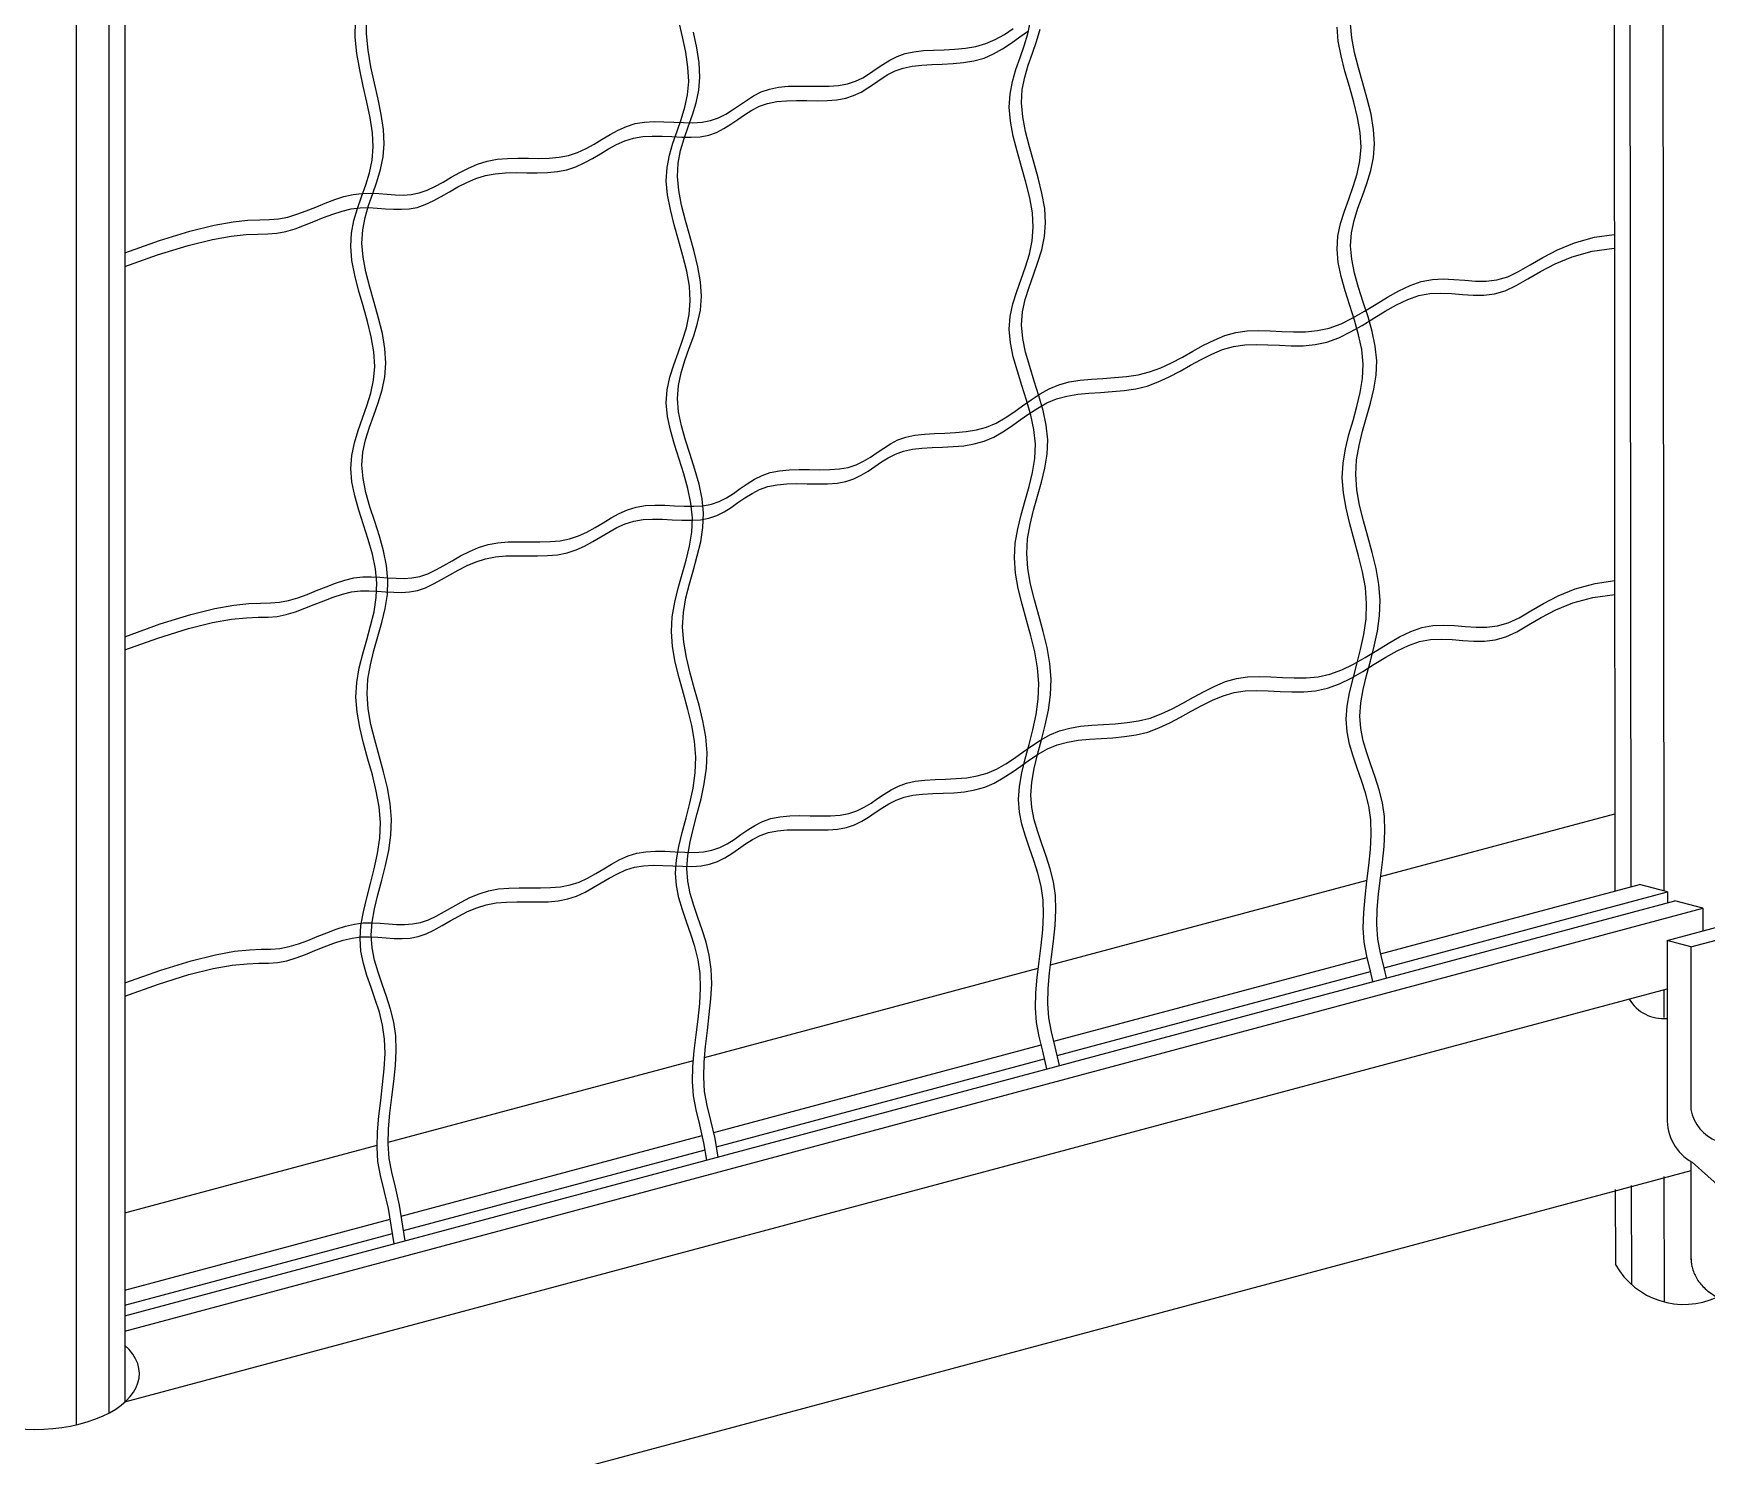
# Model space of a CAD drawing. Header units: millimetres. Extents: x -6218.7 to -6205.6, y -4425 to -4413.8.
# Drawn here: x -6213.357 to -6211.57, y -4418.887 to -4417.368 of the extents above; entities that cross this region are included whole.
import ezdxf

# ---------------------------------------------------------------- set-up
doc = ezdxf.new("R2010")
doc.units = ezdxf.units.MM
doc.header["$LTSCALE"] = 10
doc.layers.add('Termotécnica', color=7, linetype='Continuous')

msp = doc.modelspace()

# ---------------------------------------------------------------- linework, layer by layer
at = {"layer": 'Termotécnica', "color": 1}
for p, q in [((-6211.6187, -4415.8953), (-6211.6162, -4418.2839)), ((-6211.6537, -4415.9041), (-6211.6512, -4418.2794)), ((-6213.3113, -4416.333), (-6213.3113, -4418.8539)), ((-6213.2763, -4416.3302), (-6213.2763, -4418.8411)), ((-6213.2593, -4418.7378), (-6211.6043, -4418.2944)), ((-6211.9184, -4418.351), (-6211.642, -4418.277)), ((-6211.9147, -4418.3661), (-6211.612, -4418.285)), ((-6211.612, -4418.285), (-6211.642, -4418.277)), ((-6211.612, -4418.285), (-6211.612, -4418.2962)), ((-6211.5743, -4418.3024), (-6211.6043, -4418.2944)), ((-6213.2593, -4418.7539), (-6211.5743, -4418.3024)), ((-6212.2674, -4418.4445), (-6211.9328, -4418.3549)), ((-6212.2639, -4418.4597), (-6211.9291, -4418.37)), ((-6211.6161, -4418.3893), (-6211.616, -4418.419)), ((-6212.6305, -4418.5418), (-6212.2809, -4418.4481)), ((-6212.6276, -4418.5571), (-6212.2773, -4418.4633)), ((-6212.9641, -4418.6312), (-6212.6427, -4418.5451)), ((-6212.9616, -4418.6466), (-6212.6398, -4418.5604)), ((-6211.6509, -4418.5984), (-6211.6507, -4418.7039)), ((-6211.6159, -4418.5889), (-6211.6157, -4418.7228)), ((-6213.2593, -4418.7103), (-6212.976, -4418.6344)), ((-6213.2593, -4418.7264), (-6212.9735, -4418.6498))]:
    msp.add_line(p, q, dxfattribs=at)
at = {"layer": 'Termotécnica', "color": 2}
for p, q in [((-6211.6707, -4415.9087), (-6211.6682, -4418.284)), ((-6213.2593, -4416.3283), (-6213.2593, -4418.8293)), ((-6211.587, -4418.6778), (-6211.587, -4418.5731)), ((-6211.6679, -4418.6029), (-6211.6678, -4418.6827))]:
    msp.add_line(p, q, dxfattribs=at)
at = {"layer": 'Termotécnica', "color": 4}
for p, q in [((-6211.9184, -4418.2684), (-6211.6683, -4418.2014)), ((-6212.2708, -4418.3628), (-6211.9329, -4418.2723)), ((-6211.5743, -4418.3024), (-6211.5743, -4418.3267)), ((-6212.6403, -4418.4618), (-6212.2839, -4418.3663)), ((-6213.2593, -4418.8296), (-6211.6126, -4418.3884)), ((-6212.9781, -4418.5523), (-6212.6521, -4418.465)), ((-6213.2593, -4418.6277), (-6212.99, -4418.5555)), ((-6213.1504, -4419.0013), (-6211.587, -4418.5823))]:
    msp.add_line(p, q, dxfattribs=at)
at = {"layer": 'Termotécnica', "color": 2, "ltscale": 1.6}
for p, q in [((-6211.6126, -4418.3368), (-6211.4914, -4418.3044)), ((-6211.5871, -4418.3437), (-6211.4659, -4418.3112)), ((-6211.6126, -4418.3368), (-6211.6126, -4418.5262)), ((-6211.5871, -4418.3437), (-6211.6126, -4418.3368)), ((-6211.5871, -4418.3437), (-6211.5871, -4418.5173)), ((-6211.5857, -4418.5737), (-6211.5523, -4418.6033))]:
    msp.add_line(p, q, dxfattribs=at)
at = {"layer": 'Termotécnica', "color": 1}
for points in [[(-6213.2593, -4417.6025), (-6213.2224, -4417.5893), (-6213.1897, -4417.5792), (-6213.1639, -4417.5728), (-6213.1436, -4417.5692), (-6213.1278, -4417.5676), (-6213.1152, -4417.5671), (-6213.1047, -4417.5669), (-6213.0951, -4417.5662), (-6213.0854, -4417.5642), (-6213.0755, -4417.5613), (-6213.0655, -4417.5576), (-6213.0553, -4417.5536), (-6213.0452, -4417.5495), (-6213.0352, -4417.5456), (-6213.0253, -4417.5424), (-6213.0156, -4417.5401), (-6213.0062, -4417.539), (-6212.997, -4417.5388), (-6212.988, -4417.5392), (-6212.9792, -4417.5399), (-6212.9706, -4417.5405), (-6212.962, -4417.5407), (-6212.9535, -4417.5401), (-6212.9451, -4417.5385), (-6212.9366, -4417.5356), (-6212.9281, -4417.5316), (-6212.9195, -4417.5269), (-6212.9107, -4417.5218), (-6212.9017, -4417.5167), (-6212.8923, -4417.5119), (-6212.8826, -4417.5077), (-6212.8724, -4417.5046), (-6212.8618, -4417.5026), (-6212.8508, -4417.5017), (-6212.8396, -4417.5014), (-6212.8283, -4417.5015), (-6212.8171, -4417.5016), (-6212.8061, -4417.5013), (-6212.7955, -4417.5003), (-6212.7854, -4417.4984), (-6212.7758, -4417.4952), (-6212.7668, -4417.4911), (-6212.758, -4417.4863), (-6212.7495, -4417.4812), (-6212.741, -4417.4761), (-6212.7324, -4417.4714), (-6212.7235, -4417.4674), (-6212.7142, -4417.4645), (-6212.7044, -4417.4629), (-6212.6941, -4417.4623), (-6212.6837, -4417.4624), (-6212.6732, -4417.4629), (-6212.6628, -4417.4634), (-6212.6527, -4417.4635), (-6212.643, -4417.463), (-6212.6339, -4417.4613), (-6212.6255, -4417.4584), (-6212.6177, -4417.4545), (-6212.6103, -4417.4498), (-6212.603, -4417.4447), (-6212.5956, -4417.4396), (-6212.588, -4417.4348), (-6212.5798, -4417.4306), (-6212.5709, -4417.4275), (-6212.5612, -4417.4255), (-6212.5509, -4417.4246), (-6212.5401, -4417.4244), (-6212.529, -4417.4245), (-6212.518, -4417.4246), (-6212.5073, -4417.4245), (-6212.4971, -4417.4237), (-6212.4877, -4417.4221), (-6212.4791, -4417.4192), (-6212.4713, -4417.4154), (-6212.464, -4417.4109), (-6212.4569, -4417.4061), (-6212.4499, -4417.4013), (-6212.4426, -4417.3967), (-6212.4348, -4417.3928), (-6212.4262, -4417.3897), (-6212.4168, -4417.3877), (-6212.4065, -4417.3865), (-6212.3957, -4417.3859), (-6212.3845, -4417.3855), (-6212.3731, -4417.3849), (-6212.3618, -4417.3838), (-6212.3507, -4417.382), (-6212.34, -4417.379), (-6212.3299, -4417.3746), (-6212.3202, -4417.3692), (-6212.3109, -4417.363)], [(-6213.2593, -4417.6172), (-6213.2243, -4417.6047), (-6213.1917, -4417.5946), (-6213.1658, -4417.5882), (-6213.1456, -4417.5846), (-6213.1297, -4417.583), (-6213.1171, -4417.5825), (-6213.1066, -4417.5823), (-6213.097, -4417.5815), (-6213.0873, -4417.5796), (-6213.0774, -4417.5767), (-6213.0674, -4417.573), (-6213.0573, -4417.569), (-6213.0472, -4417.5648), (-6213.0371, -4417.561), (-6213.0272, -4417.5578), (-6213.0175, -4417.5555), (-6213.0081, -4417.5544), (-6212.9989, -4417.5542), (-6212.9899, -4417.5546), (-6212.9811, -4417.5553), (-6212.9725, -4417.5558), (-6212.9639, -4417.556), (-6212.9555, -4417.5555), (-6212.947, -4417.5539), (-6212.9386, -4417.551), (-6212.9301, -4417.547), (-6212.9214, -4417.5423), (-6212.9126, -4417.5372), (-6212.9036, -4417.5321), (-6212.8942, -4417.5273), (-6212.8845, -4417.5231), (-6212.8743, -4417.52), (-6212.8637, -4417.518), (-6212.8527, -4417.5171), (-6212.8415, -4417.5168), (-6212.8302, -4417.5169), (-6212.819, -4417.5169), (-6212.8081, -4417.5167), (-6212.7974, -4417.5157), (-6212.7873, -4417.5138), (-6212.7777, -4417.5106), (-6212.7687, -4417.5065), (-6212.76, -4417.5017), (-6212.7514, -4417.4966), (-6212.7429, -4417.4915), (-6212.7343, -4417.4868), (-6212.7254, -4417.4828), (-6212.7161, -4417.4799), (-6212.7063, -4417.4783), (-6212.6961, -4417.4777), (-6212.6856, -4417.4778), (-6212.6751, -4417.4783), (-6212.6647, -4417.4788), (-6212.6546, -4417.4789), (-6212.6449, -4417.4784), (-6212.6358, -4417.4767), (-6212.6275, -4417.4738), (-6212.6197, -4417.4698), (-6212.6122, -4417.4652), (-6212.6049, -4417.4601), (-6212.5975, -4417.455), (-6212.5899, -4417.4502), (-6212.5817, -4417.446), (-6212.5729, -4417.4429), (-6212.5632, -4417.4409), (-6212.5528, -4417.44), (-6212.542, -4417.4397), (-6212.5309, -4417.4399), (-6212.52, -4417.44), (-6212.5093, -4417.4399), (-6212.4991, -4417.4391), (-6212.4896, -4417.4374), (-6212.4811, -4417.4346), (-6212.4732, -4417.4308), (-6212.4659, -4417.4263), (-6212.4589, -4417.4215), (-6212.4518, -4417.4167), (-6212.4445, -4417.4121), (-6212.4367, -4417.4082), (-6212.4281, -4417.4051), (-6212.4187, -4417.403), (-6212.4084, -4417.4019), (-6212.3976, -4417.4013), (-6212.3864, -4417.4008), (-6212.375, -4417.4003), (-6212.3637, -4417.3992), (-6212.3526, -4417.3974), (-6212.3419, -4417.3944), (-6212.3318, -4417.39), (-6212.3221, -4417.3846), (-6212.3128, -4417.3784), (-6212.3036, -4417.3718), (-6212.2943, -4417.3652)], [(-6212.9718, -4418.6608), (-6212.9779, -4418.623), (-6212.9822, -4418.6038), (-6212.9862, -4418.5878), (-6212.989, -4418.5729), (-6212.99, -4418.5575), (-6212.9896, -4418.5413), (-6212.9881, -4418.5246), (-6212.9861, -4418.5077), (-6212.984, -4418.4907), (-6212.9823, -4418.474), (-6212.9814, -4418.4577), (-6212.9819, -4418.4421), (-6212.9841, -4418.4274), (-6212.9875, -4418.4134), (-6212.9918, -4418.4), (-6212.9963, -4418.387), (-6213.0008, -4418.3741), (-6213.0045, -4418.3613), (-6213.0072, -4418.3482), (-6213.0081, -4418.3348), (-6213.0072, -4418.3208), (-6213.0046, -4418.3064), (-6213.001, -4418.2914), (-6212.9969, -4418.276), (-6212.9929, -4418.2602), (-6212.9894, -4418.2441), (-6212.9871, -4418.2277), (-6212.9864, -4418.211), (-6212.9878, -4418.1942), (-6212.9909, -4418.1772), (-6212.995, -4418.1601), (-6212.9997, -4418.1431), (-6213.0043, -4418.1262), (-6213.0084, -4418.1095), (-6213.0113, -4418.093), (-6213.0125, -4418.0769), (-6213.0116, -4418.0612), (-6213.009, -4418.0458), (-6213.0053, -4418.0306), (-6213.001, -4418.0156), (-6212.9968, -4418.0007), (-6212.9932, -4417.9857), (-6212.9908, -4417.9707), (-6212.9902, -4417.9554), (-6212.9917, -4417.9399), (-6212.995, -4417.9242), (-6212.9994, -4417.9085), (-6213.0044, -4417.8928), (-6213.0094, -4417.8772), (-6213.0137, -4417.862), (-6213.0168, -4417.8471), (-6213.018, -4417.8327), (-6213.017, -4417.8189), (-6213.0142, -4417.8054), (-6213.0101, -4417.7923), (-6213.0054, -4417.7792), (-6213.0007, -4417.7659), (-6212.9965, -4417.7524), (-6212.9936, -4417.7384), (-6212.9924, -4417.7237), (-6212.9934, -4417.7082), (-6212.9962, -4417.6922), (-6213.0003, -4417.6757), (-6213.0049, -4417.6591), (-6213.0096, -4417.6425), (-6213.0138, -4417.6263), (-6213.0168, -4417.6105), (-6213.0181, -4417.5955), (-6213.0172, -4417.5815), (-6213.0146, -4417.5681), (-6213.0109, -4417.5552), (-6213.0065, -4417.5426), (-6213.0021, -4417.5299), (-6212.9981, -4417.517), (-6212.9953, -4417.5036), (-6212.9941, -4417.4894), (-6212.9949, -4417.4743), (-6212.9973, -4417.4583), (-6213.0008, -4417.4417), (-6213.0047, -4417.4246), (-6213.0084, -4417.4071), (-6213.0115, -4417.3896), (-6213.0132, -4417.372), (-6213.013, -4417.3546)], [(-6212.9598, -4418.6576), (-6212.9659, -4418.6196), (-6212.9703, -4418.6003), (-6212.9743, -4418.5843), (-6212.9771, -4418.5695), (-6212.9781, -4418.554), (-6212.9777, -4418.5379), (-6212.9762, -4418.5212), (-6212.9742, -4418.5042), (-6212.9721, -4418.4873), (-6212.9704, -4418.4705), (-6212.9695, -4418.4543), (-6212.97, -4418.4387), (-6212.9721, -4418.424), (-6212.9756, -4418.41), (-6212.9798, -4418.3966), (-6212.9844, -4418.3835), (-6212.9888, -4418.3707), (-6212.9926, -4418.3578), (-6212.9952, -4418.3448), (-6212.9962, -4418.3313), (-6212.9953, -4418.3174), (-6212.9927, -4418.3029), (-6212.9891, -4418.2879), (-6212.985, -4418.2725), (-6212.9809, -4418.2568), (-6212.9775, -4418.2407), (-6212.9752, -4418.2242), (-6212.9745, -4418.2076), (-6212.9759, -4418.1907), (-6212.9789, -4418.1737), (-6212.9831, -4418.1567), (-6212.9878, -4418.1397), (-6212.9924, -4418.1227), (-6212.9965, -4418.106), (-6212.9994, -4418.0896), (-6213.0006, -4418.0734), (-6212.9997, -4418.0577), (-6212.9971, -4418.0423), (-6212.9934, -4418.0272), (-6212.9891, -4418.0122), (-6212.9849, -4417.9972), (-6212.9813, -4417.9823), (-6212.9789, -4417.9672), (-6212.9783, -4417.9519), (-6212.9798, -4417.9364), (-6212.9831, -4417.9208), (-6212.9875, -4417.905), (-6212.9925, -4417.8893), (-6212.9975, -4417.8738), (-6213.0018, -4417.8585), (-6213.0049, -4417.8436), (-6213.0061, -4417.8292), (-6213.0051, -4417.8154), (-6213.0023, -4417.802), (-6212.9982, -4417.7888), (-6212.9935, -4417.7757), (-6212.9888, -4417.7625), (-6212.9846, -4417.7489), (-6212.9817, -4417.7349), (-6212.9805, -4417.7202), (-6212.9815, -4417.7048), (-6212.9843, -4417.6887), (-6212.9883, -4417.6722), (-6212.993, -4417.6556), (-6212.9977, -4417.6391), (-6213.0018, -4417.6228), (-6213.0049, -4417.6071), (-6213.0062, -4417.5921), (-6213.0053, -4417.578), (-6213.0027, -4417.5646), (-6212.999, -4417.5518), (-6212.9946, -4417.5391), (-6212.9901, -4417.5265), (-6212.9862, -4417.5136), (-6212.9834, -4417.5001), (-6212.9822, -4417.486), (-6212.983, -4417.4708), (-6212.9854, -4417.4549), (-6212.9889, -4417.4383), (-6212.9928, -4417.4211), (-6212.9965, -4417.4037), (-6212.9996, -4417.3861), (-6213.0013, -4417.3685), (-6213.0011, -4417.3511)], [(-6212.638, -4418.5713), (-6212.6409, -4418.553), (-6212.6453, -4418.5337), (-6212.6493, -4418.5178), (-6212.6521, -4418.5029), (-6212.6531, -4418.4875), (-6212.6527, -4418.4713), (-6212.6512, -4418.4546), (-6212.6492, -4418.4377), (-6212.6471, -4418.4207), (-6212.6454, -4418.404), (-6212.6445, -4418.3877), (-6212.645, -4418.3721), (-6212.6471, -4418.3574), (-6212.6506, -4418.3434), (-6212.6548, -4418.33), (-6212.6594, -4418.317), (-6212.6638, -4418.3041), (-6212.6676, -4418.2912), (-6212.6702, -4418.2782), (-6212.6712, -4418.2648), (-6212.6702, -4418.2508), (-6212.6677, -4418.2363), (-6212.6641, -4418.2214), (-6212.66, -4418.206), (-6212.6559, -4418.1902), (-6212.6525, -4418.1741), (-6212.6502, -4418.1577), (-6212.6495, -4418.141), (-6212.6509, -4418.1241), (-6212.6539, -4418.1071), (-6212.6581, -4418.0901), (-6212.6628, -4418.0731), (-6212.6674, -4418.0562), (-6212.6715, -4418.0395), (-6212.6744, -4418.023), (-6212.6756, -4418.0069), (-6212.6747, -4417.9911), (-6212.6721, -4417.9757), (-6212.6684, -4417.9606), (-6212.6641, -4417.9456), (-6212.6599, -4417.9306), (-6212.6563, -4417.9157), (-6212.6539, -4417.9006), (-6212.6532, -4417.8854), (-6212.6548, -4417.8699), (-6212.6581, -4417.8542), (-6212.6625, -4417.8384), (-6212.6675, -4417.8227), (-6212.6725, -4417.8072), (-6212.6768, -4417.7919), (-6212.6799, -4417.7771), (-6212.6811, -4417.7627), (-6212.6801, -4417.7488), (-6212.6773, -4417.7354), (-6212.6732, -4417.7222), (-6212.6685, -4417.7091), (-6212.6638, -4417.6959), (-6212.6596, -4417.6824), (-6212.6567, -4417.6683), (-6212.6555, -4417.6537), (-6212.6565, -4417.6382), (-6212.6593, -4417.6221), (-6212.6633, -4417.6057), (-6212.668, -4417.5891), (-6212.6727, -4417.5725), (-6212.6768, -4417.5562), (-6212.6799, -4417.5405), (-6212.6811, -4417.5255), (-6212.6803, -4417.5114), (-6212.6777, -4417.4981), (-6212.674, -4417.4852), (-6212.6696, -4417.4726), (-6212.6651, -4417.4599), (-6212.6612, -4417.447), (-6212.6584, -4417.4336), (-6212.6572, -4417.4194), (-6212.658, -4417.4043), (-6212.6604, -4417.3883), (-6212.6639, -4417.3717), (-6212.6678, -4417.3546)], [(-6212.2749, -4418.474), (-6212.2791, -4418.4552), (-6212.2831, -4418.4392), (-6212.2859, -4418.4244), (-6212.287, -4418.4089), (-6212.2865, -4418.3928), (-6212.285, -4418.3761), (-6212.283, -4418.3591), (-6212.2809, -4418.3422), (-6212.2792, -4418.3254), (-6212.2784, -4418.3092), (-6212.2788, -4418.2936), (-6212.281, -4418.2789), (-6212.2844, -4418.2649), (-6212.2887, -4418.2515), (-6212.2933, -4418.2384), (-6212.2977, -4418.2256), (-6212.3014, -4418.2127), (-6212.3041, -4418.1997), (-6212.3051, -4418.1862), (-6212.3041, -4418.1723), (-6212.3015, -4418.1578), (-6212.2979, -4418.1428), (-6212.2938, -4418.1275), (-6212.2898, -4418.1117), (-6212.2863, -4418.0956), (-6212.284, -4418.0791), (-6212.2833, -4418.0625), (-6212.2847, -4418.0456), (-6212.2878, -4418.0286), (-6212.2919, -4418.0116), (-6212.2966, -4417.9946), (-6212.3012, -4417.9776), (-6212.3053, -4417.9609), (-6212.3082, -4417.9445), (-6212.3094, -4417.9283), (-6212.3085, -4417.9126), (-6212.3059, -4417.8972), (-6212.3022, -4417.8821), (-6212.2979, -4417.8671), (-6212.2937, -4417.8521), (-6212.2901, -4417.8372), (-6212.2877, -4417.8221), (-6212.2871, -4417.8068), (-6212.2886, -4417.7913), (-6212.2919, -4417.7757), (-6212.2964, -4417.7599), (-6212.3014, -4417.7442), (-6212.3063, -4417.7287), (-6212.3106, -4417.7134), (-6212.3137, -4417.6985), (-6212.315, -4417.6841), (-6212.3139, -4417.6703), (-6212.3111, -4417.6569), (-6212.307, -4417.6437), (-6212.3023, -4417.6306), (-6212.2976, -4417.6174), (-6212.2934, -4417.6038), (-6212.2905, -4417.5898), (-6212.2893, -4417.5751), (-6212.2903, -4417.5597), (-6212.2931, -4417.5436), (-6212.2972, -4417.5271), (-6212.3018, -4417.5105), (-6212.3065, -4417.494), (-6212.3107, -4417.4777), (-6212.3137, -4417.462), (-6212.315, -4417.447), (-6212.3141, -4417.4329), (-6212.3116, -4417.4195), (-6212.3078, -4417.4067), (-6212.3034, -4417.394), (-6212.299, -4417.3814), (-6212.2951, -4417.3685), (-6212.2922, -4417.355)], [(-6212.2614, -4418.4704), (-6212.266, -4418.4505), (-6212.2699, -4418.4345), (-6212.2727, -4418.4196), (-6212.2738, -4418.4042), (-6212.2733, -4418.388), (-6212.2719, -4418.3714), (-6212.2698, -4418.3544), (-6212.2677, -4418.3375), (-6212.266, -4418.3207), (-6212.2652, -4418.3044), (-6212.2657, -4418.2888), (-6212.2678, -4418.2741), (-6212.2712, -4418.2602), (-6212.2755, -4418.2467), (-6212.2801, -4418.2337), (-6212.2845, -4418.2208), (-6212.2883, -4418.208), (-6212.2909, -4418.1949), (-6212.2919, -4418.1815), (-6212.2909, -4418.1676), (-6212.2883, -4418.1531), (-6212.2847, -4418.1381), (-6212.2806, -4418.1227), (-6212.2766, -4418.1069), (-6212.2731, -4418.0908), (-6212.2708, -4418.0744), (-6212.2702, -4418.0577), (-6212.2715, -4418.0409), (-6212.2746, -4418.0239), (-6212.2787, -4418.0068), (-6212.2834, -4417.9898), (-6212.2881, -4417.9729), (-6212.2921, -4417.9562), (-6212.295, -4417.9397), (-6212.2962, -4417.9236), (-6212.2953, -4417.9079), (-6212.2927, -4417.8925), (-6212.289, -4417.8773), (-6212.2847, -4417.8623), (-6212.2805, -4417.8474), (-6212.2769, -4417.8324), (-6212.2745, -4417.8174), (-6212.2739, -4417.8021), (-6212.2754, -4417.7866), (-6212.2787, -4417.7709), (-6212.2832, -4417.7552), (-6212.2882, -4417.7395), (-6212.2931, -4417.724), (-6212.2975, -4417.7087), (-6212.3005, -4417.6938), (-6212.3018, -4417.6794), (-6212.3008, -4417.6656), (-6212.2979, -4417.6522), (-6212.2938, -4417.639), (-6212.2891, -4417.6259), (-6212.2844, -4417.6126), (-6212.2803, -4417.5991), (-6212.2773, -4417.5851), (-6212.2761, -4417.5704), (-6212.2771, -4417.555), (-6212.28, -4417.5389), (-6212.284, -4417.5224), (-6212.2886, -4417.5058), (-6212.2933, -4417.4892), (-6212.2975, -4417.473), (-6212.3005, -4417.4572), (-6212.3018, -4417.4423), (-6212.301, -4417.4282), (-6212.2984, -4417.4148), (-6212.2946, -4417.4019), (-6212.2902, -4417.3893), (-6212.2858, -4417.3767), (-6212.2819, -4417.3637)], [(-6211.9267, -4418.3806), (-6211.9292, -4418.3696), (-6211.9331, -4418.3536), (-6211.9359, -4418.3387), (-6211.937, -4418.3233), (-6211.9365, -4418.3071), (-6211.9351, -4418.2905), (-6211.933, -4418.2735), (-6211.9309, -4418.2566), (-6211.9292, -4418.2398), (-6211.9284, -4418.2235), (-6211.9289, -4418.2079), (-6211.931, -4418.1932), (-6211.9344, -4418.1792), (-6211.9387, -4418.1658), (-6211.9433, -4418.1528), (-6211.9477, -4418.1399), (-6211.9515, -4418.1271), (-6211.9541, -4418.114), (-6211.9551, -4418.1006), (-6211.9541, -4418.0866), (-6211.9515, -4418.0722), (-6211.9479, -4418.0572), (-6211.9438, -4418.0418), (-6211.9398, -4418.026), (-6211.9363, -4418.0099), (-6211.934, -4417.9935), (-6211.9334, -4417.9768), (-6211.9347, -4417.96), (-6211.9378, -4417.943), (-6211.9419, -4417.9259), (-6211.9466, -4417.9089), (-6211.9513, -4417.892), (-6211.9553, -4417.8753), (-6211.9582, -4417.8588), (-6211.9594, -4417.8427), (-6211.9585, -4417.827), (-6211.9559, -4417.8116), (-6211.9522, -4417.7964), (-6211.9479, -4417.7814), (-6211.9437, -4417.7665), (-6211.9401, -4417.7515), (-6211.9377, -4417.7365), (-6211.9371, -4417.7212), (-6211.9386, -4417.7057), (-6211.9419, -4417.69), (-6211.9464, -4417.6743), (-6211.9514, -4417.6586), (-6211.9563, -4417.643), (-6211.9607, -4417.6278), (-6211.9637, -4417.6129), (-6211.965, -4417.5985), (-6211.964, -4417.5847), (-6211.9611, -4417.5713), (-6211.957, -4417.5581), (-6211.9523, -4417.545), (-6211.9476, -4417.5317), (-6211.9435, -4417.5182), (-6211.9405, -4417.5042), (-6211.9393, -4417.4895), (-6211.9403, -4417.474), (-6211.9432, -4417.458), (-6211.9472, -4417.4415), (-6211.9518, -4417.4249), (-6211.9565, -4417.4083), (-6211.9607, -4417.3921), (-6211.9637, -4417.3763), (-6211.965, -4417.3614)], [(-6211.9123, -4418.3768), (-6211.9147, -4418.3661), (-6211.9187, -4418.3501), (-6211.9215, -4418.3353), (-6211.9225, -4418.3198), (-6211.9221, -4418.3037), (-6211.9206, -4418.287), (-6211.9186, -4418.2701), (-6211.9165, -4418.2531), (-6211.9148, -4418.2364), (-6211.9139, -4418.2201), (-6211.9144, -4418.2045), (-6211.9165, -4418.1898), (-6211.92, -4418.1758), (-6211.9242, -4418.1624), (-6211.9288, -4418.1493), (-6211.9332, -4418.1365), (-6211.937, -4418.1236), (-6211.9396, -4418.1106), (-6211.9406, -4418.0971), (-6211.9396, -4418.0832), (-6211.9371, -4418.0687), (-6211.9335, -4418.0537), (-6211.9294, -4418.0384), (-6211.9253, -4418.0226), (-6211.9219, -4418.0065), (-6211.9195, -4417.99), (-6211.9189, -4417.9734), (-6211.9203, -4417.9565), (-6211.9233, -4417.9395), (-6211.9275, -4417.9225), (-6211.9322, -4417.9055), (-6211.9368, -4417.8886), (-6211.9409, -4417.8718), (-6211.9438, -4417.8554), (-6211.945, -4417.8392), (-6211.9441, -4417.8235), (-6211.9415, -4417.8081), (-6211.9377, -4417.793), (-6211.9335, -4417.778), (-6211.9293, -4417.763), (-6211.9257, -4417.7481), (-6211.9233, -4417.733), (-6211.9226, -4417.7178), (-6211.9242, -4417.7022), (-6211.9275, -4417.6866), (-6211.9319, -4417.6708), (-6211.9369, -4417.6551), (-6211.9419, -4417.6396), (-6211.9462, -4417.6243), (-6211.9493, -4417.6094), (-6211.9505, -4417.5951), (-6211.9495, -4417.5812), (-6211.9467, -4417.5678), (-6211.9426, -4417.5546), (-6211.9379, -4417.5415), (-6211.9332, -4417.5283), (-6211.929, -4417.5147), (-6211.926, -4417.5007), (-6211.9249, -4417.486), (-6211.9259, -4417.4706), (-6211.9287, -4417.4545), (-6211.9327, -4417.4381), (-6211.9374, -4417.4214), (-6211.9421, -4417.4049), (-6211.9462, -4417.3886), (-6211.9492, -4417.3729), (-6211.9505, -4417.3579)], [(-6212.6258, -4418.5681), (-6212.629, -4418.5483), (-6212.6334, -4418.529), (-6212.6374, -4418.513), (-6212.6402, -4418.4982), (-6212.6412, -4418.4827), (-6212.6408, -4418.4666), (-6212.6393, -4418.4499), (-6212.6373, -4418.4329), (-6212.6352, -4418.416), (-6212.6335, -4418.3992), (-6212.6326, -4418.383), (-6212.6331, -4418.3674), (-6212.6352, -4418.3526), (-6212.6387, -4418.3387), (-6212.6429, -4418.3253), (-6212.6475, -4418.3122), (-6212.6519, -4418.2994), (-6212.6557, -4418.2865), (-6212.6583, -4418.2735), (-6212.6593, -4418.26), (-6212.6583, -4418.2461), (-6212.6558, -4418.2316), (-6212.6522, -4418.2166), (-6212.6481, -4418.2012), (-6212.644, -4418.1855), (-6212.6406, -4418.1694), (-6212.6382, -4418.1529), (-6212.6376, -4418.1363), (-6212.639, -4418.1194), (-6212.642, -4418.1024), (-6212.6462, -4418.0854), (-6212.6509, -4418.0684), (-6212.6555, -4418.0514), (-6212.6596, -4418.0347), (-6212.6625, -4418.0183), (-6212.6637, -4418.0021), (-6212.6628, -4417.9864), (-6212.6602, -4417.971), (-6212.6564, -4417.9559), (-6212.6522, -4417.9409), (-6212.648, -4417.9259), (-6212.6444, -4417.911), (-6212.642, -4417.8959), (-6212.6413, -4417.8806), (-6212.6429, -4417.8651), (-6212.6462, -4417.8495), (-6212.6506, -4417.8337), (-6212.6556, -4417.818), (-6212.6606, -4417.8025), (-6212.6649, -4417.7872), (-6212.668, -4417.7723), (-6212.6692, -4417.7579), (-6212.6682, -4417.7441), (-6212.6654, -4417.7307), (-6212.6613, -4417.7175), (-6212.6566, -4417.7044), (-6212.6519, -4417.6912), (-6212.6477, -4417.6776), (-6212.6447, -4417.6636), (-6212.6436, -4417.6489), (-6212.6446, -4417.6335), (-6212.6474, -4417.6174), (-6212.6514, -4417.6009), (-6212.6561, -4417.5843), (-6212.6608, -4417.5678), (-6212.6649, -4417.5515), (-6212.6679, -4417.5358), (-6212.6692, -4417.5208), (-6212.6684, -4417.5067), (-6212.6658, -4417.4933), (-6212.6621, -4417.4805), (-6212.6577, -4417.4678), (-6212.6532, -4417.4552), (-6212.6493, -4417.4423), (-6212.6465, -4417.4288), (-6212.6453, -4417.4147), (-6212.6461, -4417.3995), (-6212.6485, -4417.3836), (-6212.652, -4417.3669)], [(-6213.2593, -4418.0124), (-6213.2215, -4417.9988), (-6213.1889, -4417.9888), (-6213.163, -4417.9824), (-6213.1428, -4417.9788), (-6213.1269, -4417.9771), (-6213.1143, -4417.9766), (-6213.1038, -4417.9764), (-6213.0942, -4417.9757), (-6213.0845, -4417.9738), (-6213.0746, -4417.9708), (-6213.0646, -4417.9672), (-6213.0545, -4417.9631), (-6213.0444, -4417.959), (-6213.0343, -4417.9552), (-6213.0244, -4417.952), (-6213.0147, -4417.9497), (-6213.0053, -4417.9485), (-6212.9961, -4417.9483), (-6212.9871, -4417.9487), (-6212.9783, -4417.9494), (-6212.9697, -4417.95), (-6212.9611, -4417.9502), (-6212.9527, -4417.9496), (-6212.9442, -4417.948), (-6212.9358, -4417.9451), (-6212.9273, -4417.9411), (-6212.9186, -4417.9364), (-6212.9098, -4417.9314), (-6212.9008, -4417.9262), (-6212.8914, -4417.9214), (-6212.8817, -4417.9173), (-6212.8715, -4417.9141), (-6212.8609, -4417.9122), (-6212.8499, -4417.9112), (-6212.8387, -4417.911), (-6212.8274, -4417.911), (-6212.8162, -4417.9111), (-6212.8053, -4417.9108), (-6212.7946, -4417.9099), (-6212.7845, -4417.908), (-6212.7749, -4417.9048), (-6212.7659, -4417.9006), (-6212.7571, -4417.8958), (-6212.7486, -4417.8907), (-6212.7401, -4417.8856), (-6212.7315, -4417.8809), (-6212.7226, -4417.877), (-6212.7133, -4417.8741), (-6212.7035, -4417.8724), (-6212.6933, -4417.8719), (-6212.6828, -4417.872), (-6212.6723, -4417.8725), (-6212.6619, -4417.873), (-6212.6518, -4417.8731), (-6212.6421, -4417.8725), (-6212.633, -4417.8709), (-6212.6247, -4417.868), (-6212.6169, -4417.864), (-6212.6094, -4417.8593), (-6212.6021, -4417.8542), (-6212.5947, -4417.8491), (-6212.5871, -4417.8443), (-6212.5789, -4417.8402), (-6212.5701, -4417.837), (-6212.5604, -4417.8351), (-6212.55, -4417.8341), (-6212.5392, -4417.8339), (-6212.5281, -4417.834), (-6212.5172, -4417.8342), (-6212.5065, -4417.834), (-6212.4962, -4417.8333), (-6212.4868, -4417.8316), (-6212.4783, -4417.8287), (-6212.4704, -4417.8249), (-6212.4631, -4417.8205), (-6212.4561, -4417.8157), (-6212.449, -4417.8109), (-6212.4417, -4417.8063), (-6212.4339, -4417.8023), (-6212.4253, -4417.7992), (-6212.4159, -4417.7972), (-6212.4056, -4417.7961), (-6212.3948, -4417.7954), (-6212.3836, -4417.795), (-6212.3722, -4417.7944), (-6212.3609, -4417.7934), (-6212.3498, -4417.7915), (-6212.3391, -4417.7885), (-6212.329, -4417.7842), (-6212.3193, -4417.7787), (-6212.31, -4417.7725), (-6212.3008, -4417.766), (-6212.2915, -4417.7594), (-6212.2821, -4417.7532), (-6212.2723, -4417.7477), (-6212.2619, -4417.7434), (-6212.2509, -4417.7404), (-6212.2393, -4417.7385), (-6212.2273, -4417.7373), (-6212.2149, -4417.7365), (-6212.2024, -4417.7357), (-6212.1899, -4417.7346), (-6212.1774, -4417.7327), (-6212.1651, -4417.7297), (-6212.1532, -4417.7253), (-6212.1416, -4417.7199), (-6212.1301, -4417.7138), (-6212.1188, -4417.7075), (-6212.1075, -4417.7012), (-6212.0961, -4417.6956), (-6212.0846, -4417.6909), (-6212.0729, -4417.6875), (-6212.061, -4417.6857), (-6212.0488, -4417.6853), (-6212.0364, -4417.6856), (-6212.0239, -4417.6863), (-6212.0113, -4417.6868), (-6211.9986, -4417.6867), (-6211.9859, -4417.6855), (-6211.9732, -4417.6828), (-6211.9606, -4417.6782), (-6211.948, -4417.672), (-6211.9356, -4417.6649), (-6211.9232, -4417.6574), (-6211.911, -4417.6499), (-6211.8989, -4417.643), (-6211.8869, -4417.6372), (-6211.875, -4417.6331), (-6211.8632, -4417.631), (-6211.8516, -4417.6304), (-6211.8401, -4417.6309), (-6211.8286, -4417.6318), (-6211.8171, -4417.6326), (-6211.8057, -4417.6326), (-6211.7942, -4417.6313), (-6211.7827, -4417.628), (-6211.7711, -4417.6225), (-6211.7587, -4417.6153), (-6211.7451, -4417.6073), (-6211.7295, -4417.5991), (-6211.7113, -4417.5917), (-6211.69, -4417.5859), (-6211.6689, -4417.5829)], [(-6213.2593, -4418.0264), (-6213.224, -4418.0138), (-6213.1914, -4418.0038), (-6213.1655, -4417.9974), (-6213.1453, -4417.9938), (-6213.1295, -4417.9921), (-6213.1169, -4417.9916), (-6213.1064, -4417.9914), (-6213.0967, -4417.9907), (-6213.087, -4417.9888), (-6213.0771, -4417.9858), (-6213.0671, -4417.9821), (-6213.057, -4417.9781), (-6213.0469, -4417.974), (-6213.0369, -4417.9702), (-6213.027, -4417.9669), (-6213.0173, -4417.9646), (-6213.0078, -4417.9635), (-6212.9987, -4417.9633), (-6212.9897, -4417.9637), (-6212.9809, -4417.9644), (-6212.9722, -4417.965), (-6212.9637, -4417.9652), (-6212.9552, -4417.9646), (-6212.9467, -4417.963), (-6212.9383, -4417.9601), (-6212.9298, -4417.9561), (-6212.9212, -4417.9514), (-6212.9124, -4417.9463), (-6212.9033, -4417.9412), (-6212.8939, -4417.9364), (-6212.8842, -4417.9323), (-6212.874, -4417.9291), (-6212.8634, -4417.9272), (-6212.8524, -4417.9262), (-6212.8412, -4417.926), (-6212.83, -4417.926), (-6212.8188, -4417.9261), (-6212.8078, -4417.9258), (-6212.7972, -4417.9249), (-6212.787, -4417.9229), (-6212.7775, -4417.9198), (-6212.7684, -4417.9156), (-6212.7597, -4417.9108), (-6212.7511, -4417.9057), (-6212.7426, -4417.9006), (-6212.734, -4417.8959), (-6212.7251, -4417.8919), (-6212.7158, -4417.889), (-6212.706, -4417.8874), (-6212.6958, -4417.8868), (-6212.6853, -4417.887), (-6212.6748, -4417.8875), (-6212.6644, -4417.8879), (-6212.6543, -4417.8881), (-6212.6446, -4417.8875), (-6212.6356, -4417.8859), (-6212.6272, -4417.883), (-6212.6194, -4417.879), (-6212.6119, -4417.8743), (-6212.6046, -4417.8692), (-6212.5973, -4417.8641), (-6212.5896, -4417.8593), (-6212.5815, -4417.8551), (-6212.5726, -4417.852), (-6212.5629, -4417.8501), (-6212.5525, -4417.8491), (-6212.5417, -4417.8489), (-6212.5307, -4417.849), (-6212.5197, -4417.8492), (-6212.509, -4417.849), (-6212.4988, -4417.8483), (-6212.4893, -4417.8466), (-6212.4808, -4417.8437), (-6212.473, -4417.8399), (-6212.4657, -4417.8355), (-6212.4586, -4417.8307), (-6212.4515, -4417.8258), (-6212.4442, -4417.8213), (-6212.4364, -4417.8173), (-6212.4279, -4417.8142), (-6212.4184, -4417.8122), (-6212.4082, -4417.811), (-6212.3974, -4417.8104), (-6212.3862, -4417.81), (-6212.3748, -4417.8094), (-6212.3634, -4417.8084), (-6212.3523, -4417.8065), (-6212.3416, -4417.8035), (-6212.3315, -4417.7992), (-6212.3219, -4417.7937), (-6212.3125, -4417.7875), (-6212.3033, -4417.7809), (-6212.2941, -4417.7744), (-6212.2846, -4417.7682), (-6212.2748, -4417.7627), (-6212.2644, -4417.7584), (-6212.2534, -4417.7554), (-6212.2418, -4417.7535), (-6212.2298, -4417.7523), (-6212.2175, -4417.7515), (-6212.2049, -4417.7507), (-6212.1924, -4417.7496), (-6212.1799, -4417.7477), (-6212.1677, -4417.7447), (-6212.1558, -4417.7403), (-6212.1441, -4417.7349), (-6212.1326, -4417.7288), (-6212.1213, -4417.7224), (-6212.11, -4417.7162), (-6212.0986, -4417.7106), (-6212.0872, -4417.7058), (-6212.0755, -4417.7025), (-6212.0635, -4417.7007), (-6212.0514, -4417.7002), (-6212.039, -4417.7006), (-6212.0264, -4417.7012), (-6212.0138, -4417.7018), (-6212.0011, -4417.7017), (-6211.9884, -4417.7005), (-6211.9757, -4417.6978), (-6211.9631, -4417.6932), (-6211.9506, -4417.687), (-6211.9381, -4417.6799), (-6211.9258, -4417.6724), (-6211.9135, -4417.6649), (-6211.9014, -4417.658), (-6211.8894, -4417.6522), (-6211.8775, -4417.6481), (-6211.8658, -4417.6459), (-6211.8541, -4417.6454), (-6211.8426, -4417.6459), (-6211.8311, -4417.6468), (-6211.8197, -4417.6475), (-6211.8082, -4417.6476), (-6211.7968, -4417.6462), (-6211.7853, -4417.643), (-6211.7736, -4417.6375), (-6211.7612, -4417.6303), (-6211.7476, -4417.6223), (-6211.732, -4417.6141), (-6211.7139, -4417.6067), (-6211.6926, -4417.6008), (-6211.6689, -4417.5975)], [(-6213.2593, -4418.3822), (-6213.2209, -4418.3684), (-6213.1883, -4418.3584), (-6213.1624, -4418.352), (-6213.1421, -4418.3484), (-6213.1263, -4418.3467), (-6213.1137, -4418.3462), (-6213.1032, -4418.346), (-6213.0936, -4418.3453), (-6213.0839, -4418.3434), (-6213.074, -4418.3404), (-6213.064, -4418.3367), (-6213.0539, -4418.3327), (-6213.0437, -4418.3286), (-6213.0337, -4418.3248), (-6213.0238, -4418.3215), (-6213.0141, -4418.3193), (-6213.0047, -4418.3181), (-6212.9955, -4418.3179), (-6212.9865, -4418.3183), (-6212.9777, -4418.319), (-6212.9691, -4418.3196), (-6212.9605, -4418.3198), (-6212.952, -4418.3192), (-6212.9436, -4418.3176), (-6212.9352, -4418.3147), (-6212.9267, -4418.3107), (-6212.918, -4418.306), (-6212.9092, -4418.3009), (-6212.9002, -4418.2958), (-6212.8908, -4418.291), (-6212.8811, -4418.2869), (-6212.8709, -4418.2837), (-6212.8603, -4418.2818), (-6212.8493, -4418.2808), (-6212.8381, -4418.2806), (-6212.8268, -4418.2806), (-6212.8156, -4418.2807), (-6212.8046, -4418.2804), (-6212.794, -4418.2795), (-6212.7839, -4418.2775), (-6212.7743, -4418.2744), (-6212.7653, -4418.2702), (-6212.7565, -4418.2654), (-6212.748, -4418.2603), (-6212.7395, -4418.2552), (-6212.7309, -4418.2505), (-6212.722, -4418.2466), (-6212.7127, -4418.2436), (-6212.7029, -4418.242), (-6212.6926, -4418.2414), (-6212.6822, -4418.2416), (-6212.6717, -4418.2421), (-6212.6613, -4418.2425), (-6212.6512, -4418.2427), (-6212.6415, -4418.2421), (-6212.6324, -4418.2405), (-6212.624, -4418.2376), (-6212.6162, -4418.2336), (-6212.6088, -4418.2289), (-6212.6015, -4418.2238), (-6212.5941, -4418.2187), (-6212.5865, -4418.2139), (-6212.5783, -4418.2098), (-6212.5695, -4418.2066), (-6212.5598, -4418.2047), (-6212.5494, -4418.2037), (-6212.5386, -4418.2035), (-6212.5275, -4418.2036), (-6212.5166, -4418.2038), (-6212.5058, -4418.2036), (-6212.4956, -4418.2029), (-6212.4862, -4418.2012), (-6212.4776, -4418.1983), (-6212.4698, -4418.1945), (-6212.4625, -4418.1901), (-6212.4555, -4418.1853), (-6212.4484, -4418.1804), (-6212.4411, -4418.1759), (-6212.4333, -4418.1719), (-6212.4247, -4418.1688), (-6212.4153, -4418.1668), (-6212.405, -4418.1656), (-6212.3942, -4418.165), (-6212.383, -4418.1646), (-6212.3716, -4418.164), (-6212.3603, -4418.163), (-6212.3492, -4418.1611), (-6212.3385, -4418.1581), (-6212.3284, -4418.1538), (-6212.3187, -4418.1483), (-6212.3094, -4418.1421), (-6212.3002, -4418.1355), (-6212.2909, -4418.129), (-6212.2815, -4418.1228), (-6212.2716, -4418.1173), (-6212.2613, -4418.113), (-6212.2503, -4418.11), (-6212.2387, -4418.1081), (-6212.2267, -4418.1069), (-6212.2143, -4418.1061), (-6212.2018, -4418.1053), (-6212.1892, -4418.1042), (-6212.1768, -4418.1023), (-6212.1645, -4418.0993), (-6212.1526, -4418.0949), (-6212.141, -4418.0895), (-6212.1295, -4418.0834), (-6212.1182, -4418.077), (-6212.1068, -4418.0708), (-6212.0955, -4418.0652), (-6212.084, -4418.0604), (-6212.0723, -4418.0571), (-6212.0604, -4418.0553), (-6212.0482, -4418.0548), (-6212.0358, -4418.0552), (-6212.0233, -4418.0559), (-6212.0107, -4418.0564), (-6211.998, -4418.0563), (-6211.9852, -4418.0551), (-6211.9726, -4418.0524), (-6211.96, -4418.0478), (-6211.9474, -4418.0416), (-6211.935, -4418.0345), (-6211.9226, -4418.027), (-6211.9104, -4418.0195), (-6211.8983, -4418.0126), (-6211.8863, -4418.0068), (-6211.8744, -4418.0027), (-6211.8626, -4418.0005), (-6211.851, -4418), (-6211.8395, -4418.0005), (-6211.828, -4418.0014), (-6211.8165, -4418.0022), (-6211.8051, -4418.0022), (-6211.7936, -4418.0008), (-6211.7821, -4417.9976), (-6211.7704, -4417.9921), (-6211.7581, -4417.9849), (-6211.7444, -4417.9769), (-6211.7289, -4417.9687), (-6211.7107, -4417.9613), (-6211.6894, -4417.9555), (-6211.6685, -4417.9525)], [(-6213.2593, -4418.3962), (-6213.2234, -4418.3834), (-6213.1908, -4418.3733), (-6213.1649, -4418.3669), (-6213.1447, -4418.3633), (-6213.1288, -4418.3617), (-6213.1163, -4418.3612), (-6213.1057, -4418.361), (-6213.0961, -4418.3603), (-6213.0864, -4418.3584), (-6213.0765, -4418.3554), (-6213.0665, -4418.3517), (-6213.0564, -4418.3477), (-6213.0463, -4418.3436), (-6213.0362, -4418.3397), (-6213.0263, -4418.3365), (-6213.0167, -4418.3342), (-6213.0072, -4418.3331), (-6212.998, -4418.3329), (-6212.9891, -4418.3333), (-6212.9803, -4418.334), (-6212.9716, -4418.3346), (-6212.9631, -4418.3348), (-6212.9546, -4418.3342), (-6212.9461, -4418.3326), (-6212.9377, -4418.3297), (-6212.9292, -4418.3257), (-6212.9206, -4418.321), (-6212.9118, -4418.3159), (-6212.9027, -4418.3108), (-6212.8933, -4418.306), (-6212.8836, -4418.3019), (-6212.8734, -4418.2987), (-6212.8628, -4418.2967), (-6212.8518, -4418.2958), (-6212.8406, -4418.2955), (-6212.8294, -4418.2956), (-6212.8182, -4418.2957), (-6212.8072, -4418.2954), (-6212.7965, -4418.2945), (-6212.7864, -4418.2925), (-6212.7769, -4418.2894), (-6212.7678, -4418.2852), (-6212.7591, -4418.2804), (-6212.7505, -4418.2753), (-6212.742, -4418.2702), (-6212.7334, -4418.2655), (-6212.7245, -4418.2615), (-6212.7152, -4418.2586), (-6212.7054, -4418.257), (-6212.6952, -4418.2564), (-6212.6847, -4418.2566), (-6212.6742, -4418.257), (-6212.6638, -4418.2575), (-6212.6537, -4418.2577), (-6212.644, -4418.2571), (-6212.6349, -4418.2555), (-6212.6266, -4418.2525), (-6212.6188, -4418.2486), (-6212.6113, -4418.2439), (-6212.604, -4418.2388), (-6212.5966, -4418.2337), (-6212.589, -4418.2289), (-6212.5808, -4418.2247), (-6212.572, -4418.2216), (-6212.5623, -4418.2196), (-6212.5519, -4418.2187), (-6212.5411, -4418.2185), (-6212.5301, -4418.2186), (-6212.5191, -4418.2187), (-6212.5084, -4418.2186), (-6212.4982, -4418.2179), (-6212.4887, -4418.2162), (-6212.4802, -4418.2133), (-6212.4724, -4418.2095), (-6212.4651, -4418.205), (-6212.458, -4418.2003), (-6212.4509, -4418.1954), (-6212.4436, -4418.1909), (-6212.4358, -4418.1869), (-6212.4273, -4418.1838), (-6212.4178, -4418.1818), (-6212.4076, -4418.1806), (-6212.3967, -4418.18), (-6212.3855, -4418.1796), (-6212.3742, -4418.179), (-6212.3628, -4418.178), (-6212.3517, -4418.1761), (-6212.341, -4418.1731), (-6212.3309, -4418.1688), (-6212.3213, -4418.1633), (-6212.3119, -4418.1571), (-6212.3027, -4418.1505), (-6212.2934, -4418.144), (-6212.284, -4418.1378), (-6212.2742, -4418.1323), (-6212.2638, -4418.1279), (-6212.2528, -4418.1249), (-6212.2412, -4418.123), (-6212.2292, -4418.1219), (-6212.2169, -4418.1211), (-6212.2043, -4418.1203), (-6212.1918, -4418.1191), (-6212.1793, -4418.1173), (-6212.1671, -4418.1142), (-6212.1551, -4418.1099), (-6212.1435, -4418.1045), (-6212.132, -4418.0984), (-6212.1207, -4418.092), (-6212.1094, -4418.0858), (-6212.098, -4418.0801), (-6212.0866, -4418.0754), (-6212.0749, -4418.0721), (-6212.0629, -4418.0703), (-6212.0507, -4418.0698), (-6212.0384, -4418.0702), (-6212.0258, -4418.0708), (-6212.0132, -4418.0714), (-6212.0005, -4418.0713), (-6211.9878, -4418.0701), (-6211.9751, -4418.0674), (-6211.9625, -4418.0627), (-6211.95, -4418.0566), (-6211.9375, -4418.0495), (-6211.9252, -4418.0419), (-6211.9129, -4418.0344), (-6211.9008, -4418.0275), (-6211.8888, -4418.0218), (-6211.8769, -4418.0176), (-6211.8652, -4418.0155), (-6211.8535, -4418.015), (-6211.842, -4418.0155), (-6211.8305, -4418.0164), (-6211.819, -4418.0171), (-6211.8076, -4418.0171), (-6211.7961, -4418.0158), (-6211.7846, -4418.0126), (-6211.773, -4418.0071), (-6211.7606, -4417.9999), (-6211.747, -4417.9918), (-6211.7314, -4417.9837), (-6211.7133, -4417.9763), (-6211.6919, -4417.9704), (-6211.6685, -4417.9672)]]:
    msp.add_lwpolyline(points, dxfattribs=at)
at = {"layer": 'Termotécnica', "color": 4}
msp.add_arc((-6211.6166, -4418.378), 0.0422, 210.413, 275.5481, dxfattribs=at)
at = {"layer": 'Termotécnica', "color": 2, "ltscale": 1.6}
for centre, radius, start, end in [((-6211.5596, -4418.5276), 0.053, 178.5552, 240.47), ((-6211.5434, -4418.5096), 0.0443, 189.9559, 249.2084)]:
    msp.add_arc(centre, radius, start, end, dxfattribs=at)
at = {"layer": 'Termotécnica', "color": 2}
msp.add_arc((-6211.5946, -4418.6415), 0.084, 209.3427, 295.0376, dxfattribs=at)
at = {"layer": 'Termotécnica', "color": 4}
msp.add_ellipse((-6213.3555, -4418.7994), major_axis=(-0.1118, 0), ratio=0.533394, start_param=5.749442, end_param=9.96238, dxfattribs=at)
at = {"layer": 'Termotécnica', "color": 2, "ltscale": 1.6}
msp.add_open_spline([(-6211.587, -4418.6768), (-6211.5869, -4418.6791), (-6211.5869, -4418.6807), (-6211.5865, -4418.6827), (-6211.5851, -4418.6888), (-6211.5828, -4418.6946), (-6211.5797, -4418.7001), (-6211.5755, -4418.7053), (-6211.5704, -4418.7103), (-6211.564, -4418.715), (-6211.5561, -4418.7192), (-6211.5467, -4418.7228), (-6211.5352, -4418.7255), (-6211.521, -4418.727), (-6211.5062, -4418.7262), (-6211.4925, -4418.7234), (-6211.4815, -4418.7196), (-6211.4726, -4418.7151), (-6211.4654, -4418.7101), (-6211.4597, -4418.7049), (-6211.4552, -4418.6994), (-6211.4518, -4418.6937), (-6211.4493, -4418.6877), (-6211.448, -4418.6824), (-6211.4474, -4418.6777), (-6211.4474, -4418.6751), (-6211.4474, -4418.6739)], degree=3, knots=[6.165399, 6.165399, 6.165399, 6.165399, 6.25737, 6.349341, 6.441312, 6.533283, 6.631551, 6.73767, 6.855349, 6.988358, 7.139882, 7.312727, 7.511118, 7.744299, 8.028723, 8.257074, 8.452484, 8.622545, 8.771168, 8.901233, 9.016324, 9.120515, 9.21761, 9.310805, 9.367792, 9.424778, 9.424778, 9.424778, 9.424778], dxfattribs=at)

doc.saveas('drawing.dxf')
